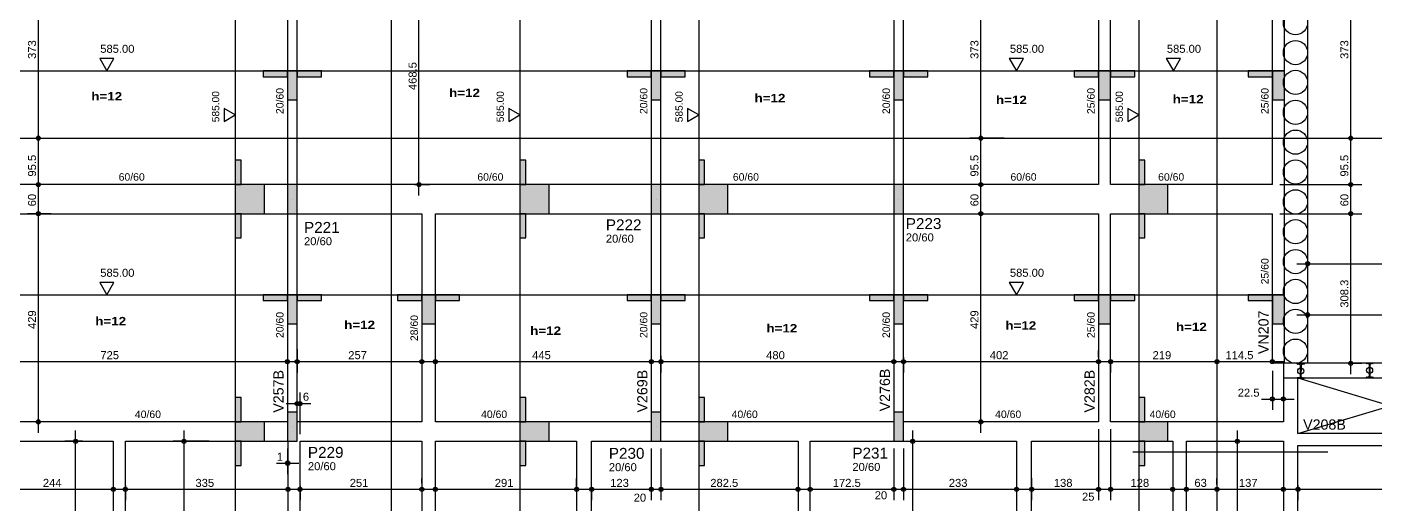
# Model space of a CAD drawing. Extents: x 0 to 13080, y 0 to 6750.
# Drawn here: x 3798 to 6577, y 3807 to 4790 of the extents above; entities that cross this region are included whole.
import ezdxf

# ---------------------------------------------------------------- set-up
doc = ezdxf.new("R2010")
doc.units = 0
doc.header["$MEASUREMENT"] = 0
doc.linetypes.add('ESTILO_TQS_0007', pattern=[2.1, 1.5, -0.2, 0.2, -0.2])
for name, color, linetype in [('MTH-202', 1, 'CONTINUOUS'), ('MTH-224', 4, 'CONTINUOUS'), ('MTH-230', 1, 'CONTINUOUS'), ('MTH-231', 1, 'CONTINUOUS'), ('MTH-242', 1, 'CONTINUOUS'), ('MTH-COTAS7', 31, 'CONTINUOUS'), ('MTH-DIM-PILAR', 3, 'CONTINUOUS'), ('MTH-DIM-VIGA', 3, 'CONTINUOUS'), ('MTH-EIXO-214', 4, 'CONTINUOUS'), ('MTH-EIXO-215', 1, 'CONTINUOUS'), ('MTH-FACE-VIGA', 7, 'CONTINUOUS'), ('MTH-LINHA-CORTE', 5, 'CONTINUOUS'), ('MTH-LINHA-SEÇÃO', 16, 'CONTINUOUS'), ('MTH-PILAR-SEGUE', 5, 'CONTINUOUS'), ('MTH-SIMB_COTA', 3, 'CONTINUOUS'), ('MTH-SOMBRA21', 150, 'CONTINUOUS'), ('MTH-SOMBRA25', 253, 'CONTINUOUS'), ('MTH-TIT1-VIGA', 5, 'CONTINUOUS'), ('MTH-TXT', 4, 'CONTINUOUS'), ('MTH-TXT-NEGRITO', 5, 'CONTINUOUS')]:
    doc.layers.add(name, color=color, linetype=linetype)
doc.styles.add('TQS_ARIAL', font='arial.ttf')
doc.styles.add('TQS_ARIAL_BLACK', font='ariblk.ttf')

msp = doc.modelspace()

# ---------------------------------------------------------------- linework, layer by layer
at = {"layer": 'MTH-224', "linetype": 'Continuous'}
for points in [[(3947.764634, 4724.968199), (3962.487138, 4699.468199), (3977.20955, 4724.968199), (3947.764634, 4724.968199)], [(5822.899421, 4724.968199), (5837.621925, 4699.468199), (5852.344337, 4724.968199), (5822.899421, 4724.968199)], [(6146.437719, 4724.968199), (6161.160223, 4699.468199), (6175.882635, 4724.968199), (6146.437719, 4724.968199)], [(4204.239822, 4595.355916), (4227.187527, 4608.605421), (4204.239822, 4621.853608), (4204.239822, 4595.355916)], [(4791.040894, 4595.355916), (4813.988599, 4608.605421), (4791.040894, 4621.853608), (4791.040894, 4595.355916)], [(5159.584491, 4595.355916), (5182.532196, 4608.605421), (5159.584491, 4621.853608), (5159.584491, 4595.355916)], [(6066.984212, 4595.355916), (6089.931917, 4608.605421), (6066.984212, 4621.853608), (6066.984212, 4595.355916)], [(3947.764634, 4263.4885), (3962.487138, 4237.9885), (3977.20955, 4263.4885), (3947.764634, 4263.4885)], [(5822.899421, 4263.4885), (5837.621925, 4237.9885), (5852.344337, 4263.4885), (5822.899421, 4263.4885)]]:
    msp.add_lwpolyline(points, dxfattribs=at)
at = {"layer": 'MTH-230', "linetype": 'Continuous'}
for p, q in [((6417.783443, 3952.2182), (6798.783, 4066.893745)), ((6417.783443, 4066.893745), (6798.783, 3952.2182))]:
    msp.add_line(p, q, dxfattribs=at)
at = {"layer": 'MTH-231', "linetype": 'Continuous'}
for p, q in [((6416.333745, 4095.702105), (6416.339201, 4096.637173)), ((6416.339201, 4096.637173), (6431.020551, 4096.551517)), ((6422.575537, 4093.590947), (6416.92819, 4094.943898)), ((6423.033036, 4069.360745), (6423.169981, 4092.83274)), ((6424.145845, 4092.827046), (6424.008908, 4069.356478)), ((6430.411844, 4094.865229), (6424.749096, 4093.578265)), ((6431.020551, 4096.551517), (6431.015096, 4095.616448)), ((6558.394465, 4096.999846), (6558.399921, 4097.934914)), ((6558.399921, 4097.934914), (6573.081271, 4097.849258)), ((6564.636257, 4094.888688), (6558.98891, 4096.241639)), ((6565.093756, 4070.658486), (6565.230701, 4094.130481)), ((6566.206565, 4094.124787), (6566.069628, 4070.654219)), ((6572.472564, 4096.16297), (6566.809816, 4094.876006)), ((6573.081271, 4097.849258), (6573.075816, 4096.914189)), ((6416.158338, 4065.637701), (6416.163794, 4066.572769)), ((6430.839688, 4065.552044), (6416.158338, 4065.637701)), ((6416.767045, 4067.323988), (6422.429794, 4068.610952)), ((6424.603353, 4068.598271), (6430.250699, 4067.245319)), ((6430.845144, 4066.487112), (6430.839688, 4065.552044)), ((6558.219058, 4066.935442), (6558.224514, 4067.87051)), ((6572.900408, 4066.849785), (6558.219058, 4066.935442)), ((6558.827765, 4068.621729), (6564.490514, 4069.908693)), ((6566.664073, 4069.896012), (6572.311419, 4068.54306)), ((6572.905864, 4067.784853), (6572.900408, 4066.849785))]:
    msp.add_line(p, q, dxfattribs=at)
for centre in [(6423.589445, 4081.094609), (6565.650165, 4082.39235)]:
    msp.add_circle(centre, 6.2, dxfattribs=at)
for centre, radius, start, end in [((6417.108755, 4095.697592), 0.775021, 179.666352, 256.527493), ((6422.394973, 4092.837253), 0.775021, 359.666352, 76.527493), ((6424.920854, 4092.822516), 0.775021, 102.803943, 179.665084), ((6430.240088, 4095.620979), 0.775021, 282.803943, 359.665084), ((6559.169475, 4096.995333), 0.775021, 179.666352, 256.527493), ((6564.455693, 4094.134994), 0.775021, 359.666352, 76.527493), ((6566.981574, 4094.120257), 0.775021, 102.803943, 179.665084), ((6572.300808, 4096.91872), 0.775021, 282.803943, 359.665084), ((6416.938803, 4066.568239), 0.775021, 102.803943, 179.665084), ((6422.258034, 4069.366705), 0.775025, 282.804082, 359.770246), ((6424.783917, 4069.351965), 0.775021, 179.666352, 256.527493), ((6430.070136, 4066.491625), 0.775021, 359.666352, 76.527493), ((6558.999523, 4067.86598), 0.775021, 102.803943, 179.665084), ((6564.318754, 4070.664446), 0.775025, 282.804082, 359.770246), ((6566.844637, 4070.649706), 0.775021, 179.666352, 256.527493), ((6572.130856, 4067.789366), 0.775021, 359.666352, 76.527493)]:
    msp.add_arc(centre, radius, start, end, dxfattribs=at)
at = {"layer": 'MTH-242', "linetype": 'Continuous'}
for p, q in [((4344.783294, 4435.218199), (4344.783294, 4435.218199)), ((4344.783294, 4435.218165), (4344.783294, 4435.218165)), ((5094.783294, 4435.218199), (5094.783294, 4435.218199)), ((5094.783294, 4435.218165), (5094.783294, 4435.218165)), ((5594.783294, 4435.218199), (5594.783294, 4435.218199)), ((5594.783294, 4435.218165), (5594.783294, 4435.218165)), ((4344.783294, 3966.218199), (4344.783294, 3966.218199)), ((4344.783294, 3966.218165), (4344.783294, 3966.218165)), ((5094.783294, 3966.218199), (5094.783294, 3966.218199)), ((5094.783294, 3966.218165), (5094.783294, 3966.218165)), ((5594.783294, 3966.218199), (5594.783294, 3966.218199)), ((5594.783294, 3966.218165), (5594.783294, 3966.218165))]:
    msp.add_line(p, q, dxfattribs=at)
at = {"layer": 'MTH-COTAS7', "linetype": 'Continuous'}
for p, q in [((3821.451596, 4538.235466), (3821.451596, 4956.218199)), ((4605.95214, 4442.718199), (4605.95214, 4956.218199)), ((5764.182887, 4538.235466), (5764.182887, 4956.218199)), ((6526.760921, 4538.235466), (6526.760921, 4956.218199)), ((5604.783294, 4770.688259), (5604.783294, 4837.558111)), ((3814.698477, 4560.735466), (3843.951596, 4560.735466)), ((3814.698477, 4560.735466), (3843.951596, 4560.735466)), ((3821.451596, 4442.718199), (3821.451596, 4583.235466)), ((5812.444942, 4560.735466), (5741.682887, 4560.735466)), ((5812.444942, 4560.735466), (5741.682887, 4560.735466)), ((5764.182887, 4442.718199), (5764.182887, 4583.235466)), ((6526.760921, 4442.718199), (6526.760921, 4583.235466)), ((6532.683622, 4560.735466), (6549.260921, 4560.735466)), ((6532.683622, 4560.735466), (6549.260921, 4560.735466)), ((3821.451596, 4382.718199), (3821.451596, 4487.718199)), ((5764.182887, 4382.718199), (5764.182887, 4487.718199)), ((6526.760921, 4382.718199), (6526.760921, 4487.718199)), ((3844.540531, 4465.218199), (3798.951596, 4465.218199)), ((3844.540531, 4465.218199), (3798.951596, 4465.218199)), ((4596.525617, 4465.218199), (4628.45214, 4465.218199)), ((5771.520682, 4465.218199), (5741.682887, 4465.218199)), ((5771.520682, 4465.218199), (5741.682887, 4465.218199)), ((6380.261497, 4465.218199), (6549.260921, 4465.218199)), ((6380.261497, 4465.218199), (6549.260921, 4465.218199)), ((3821.451596, 3953.718199), (3821.451596, 4427.718199)), ((5764.182887, 3953.718199), (5764.182887, 4427.718199)), ((6526.760921, 4074.3937), (6526.760921, 4427.718199)), ((3827.090857, 4405.218199), (3798.951596, 4405.218199)), ((3847.649613, 4405.218199), (3798.951596, 4405.218199)), ((6380.261497, 4405.218199), (6549.260921, 4405.218199)), ((6380.261497, 4405.218199), (6549.260921, 4405.218199)), ((6415.261226, 4302.195515), (7226.282195, 4302.195515)), ((6437.761226, 4291.484502), (6437.761226, 4279.695515)), ((6437.761226, 4229.953832), (6437.761226, 4174.302402)), ((6415.261226, 4196.802402), (6821.283576, 4196.802402)), ((4354.783294, 4126.052821), (4354.783294, 4077.968199)), ((4639.782195, 4082.270074), (4639.782195, 4122.968199)), ((6006.783443, 4109.723267), (6006.783443, 4122.968199)), ((6365.261497, 4111.893595), (6365.261497, 4122.968199)), ((3587.283294, 4100.468199), (4357.283294, 4100.468199)), ((4332.283294, 4100.468199), (4634.282195, 4100.468199)), ((4334.783294, 4094.138097), (4334.783294, 4077.968199)), ((4611.782195, 4091.143516), (4611.782195, 4077.968199)), ((4617.282195, 4100.468199), (5107.283294, 4100.468199)), ((5082.283294, 4100.468199), (5607.283294, 4100.468199)), ((5084.783294, 4099.190453), (5084.783294, 4077.968199)), ((5104.783294, 4112.2761), (5104.783294, 4077.968199)), ((5582.283294, 4100.468199), (6029.283443, 4100.468199)), ((5584.783294, 4091.87586), (5584.783294, 4077.968199)), ((5604.783294, 4109.871623), (5604.783294, 4077.968199)), ((6009.283443, 4100.468199), (6273.282195, 4100.468199)), ((6031.783443, 4103.184305), (6031.783443, 4077.968199)), ((6228.282195, 4100.468199), (6387.761497, 4100.468199)), ((6250.782195, 4092.172407), (6250.782195, 4077.968199)), ((6250.782195, 4092.172407), (6250.782195, 4077.968199)), ((6528.632615, 4096.8937), (6549.260921, 4096.8937)), ((6365.261497, 4081.268199), (6365.261497, 4000.713915)), ((4354.783294, 4011.218199), (4354.783294, 4036.454844)), ((4360.782957, 3951.218199), (4360.782957, 4036.454844)), ((4332.283294, 4013.954844), (4383.282957, 4013.954844)), ((6342.761497, 4023.213915), (6410.283443, 4023.213915)), ((6387.783443, 4023.117789), (6387.783443, 4000.713915)), ((3898.090154, 3413.718237), (3898.090154, 3958.718237)), ((4121.721452, 3413.718237), (4121.721452, 3958.718237)), ((5623.768289, 3413.718237), (5623.768289, 3958.718237)), ((6006.783443, 3961.218199), (6006.783443, 3814.834338)), ((6006.783443, 3961.218199), (6006.783443, 3814.834338)), ((6031.783443, 3961.218199), (6031.783443, 3814.834338)), ((6031.783443, 3961.218199), (6031.783443, 3814.834338)), ((6293.107949, 3413.718237), (6293.107949, 3958.718237)), ((3912.403631, 3936.218237), (3875.590154, 3936.218237)), ((4173.200609, 3936.218237), (4099.221452, 3936.218237)), ((4334.783294, 3921.218199), (4334.783294, 3868.630598)), ((4335.782957, 3921.218199), (4335.782957, 3868.630598)), ((5084.783294, 3921.218199), (5084.783294, 3814.834338)), ((5084.783294, 3921.218199), (5084.783294, 3814.834338)), ((5104.783294, 3921.218199), (5104.783294, 3814.834338)), ((5104.783294, 3921.218199), (5104.783294, 3814.834338)), ((5584.783294, 3921.218199), (5584.783294, 3814.834338)), ((5584.783294, 3921.218199), (5584.783294, 3814.834338)), ((5604.783294, 3921.218199), (5604.783294, 3814.834338)), ((5604.783294, 3921.218199), (5604.783294, 3814.834338)), ((5626.935973, 3936.218237), (5646.268289, 3936.218237)), ((6296.275634, 3936.218237), (6315.607949, 3936.218237)), ((4312.283294, 3891.130598), (4358.282957, 3891.130598)), ((5837.782195, 3866.145715), (5837.782195, 3814.834338)), ((3709.277667, 3837.334338), (3998.281389, 3837.334338)), ((3978.281389, 3837.334338), (4358.282957, 3837.334338)), ((4000.781389, 3844.902895), (4000.781389, 3814.834338)), ((4338.282957, 3837.334338), (4634.282195, 3837.334338)), ((4360.782957, 3844.115523), (4360.782957, 3814.834338)), ((4611.782195, 3849.712561), (4611.782195, 3859.834338)), ((4617.282195, 3837.334338), (4953.282195, 3837.334338)), ((4639.782195, 3811.905775), (4639.782195, 3859.834338)), ((4930.782195, 3832.128009), (4930.782195, 3859.834338)), ((4939.282195, 3837.334338), (5107.283294, 3837.334338)), ((4961.782195, 3836.503438), (4961.782195, 3814.834338)), ((5062.283294, 3837.334338), (5127.283294, 3837.334338)), ((5082.283294, 3837.334338), (5409.782195, 3837.334338)), ((5387.282195, 3842.920754), (5387.282195, 3814.834338)), ((5389.782195, 3837.334338), (5607.283294, 3837.334338)), ((5412.282195, 3812.512198), (5412.282195, 3859.834338)), ((5562.283294, 3837.334338), (5627.283294, 3837.334338)), ((5582.283294, 3837.334338), (5860.282195, 3837.334338)), ((5846.282195, 3837.334338), (6029.283443, 3837.334338)), ((5868.782195, 3860.250893), (5868.782195, 3814.834338)), ((5984.283443, 3837.334338), (6054.283443, 3837.334338)), ((6009.283443, 3837.334338), (6182.282195, 3837.334338)), ((6165.282195, 3837.334338), (6273.282195, 3837.334338)), ((6187.782195, 3822.310062), (6187.782195, 3859.834338)), ((6228.282195, 3837.334338), (6410.283443, 3837.334338)), ((6250.782195, 3846.907565), (6250.782195, 3859.834338)), ((6250.782195, 3846.907565), (6250.782195, 3859.834338)), ((6395.283443, 3837.334338), (6821.283, 3837.334338)), ((6417.783443, 3845.844621), (6417.783443, 3814.834338)), ((3975.781389, 3831.097101), (3975.781389, 3814.834338)), ((4335.782957, 3826.970585), (4335.782957, 3814.834338)), ((6159.782195, 3826.647434), (6159.782195, 3814.834338)), ((6387.783443, 3831.427212), (6387.783443, 3814.834338))]:
    msp.add_line(p, q, dxfattribs=at)
at = {"layer": 'MTH-EIXO-214', "linetype": 'ESTILO_TQS_0007'}
for p, q in [((4548.782195, 6324.951479), (4548.782195, 517.214632)), ((6250.782195, 6324.951479), (6250.782195, 517.214632)), ((673.355745, 4560.735466), (8996.284341, 4560.735466))]:
    msp.add_line(p, q, dxfattribs=at)
at = {"layer": 'MTH-EIXO-215', "linetype": 'Continuous'}
msp.add_line((6437.761474, 6115.869878), (6437.761474, 4096.893676), dxfattribs=at)
at = {"layer": 'MTH-FACE-VIGA', "linetype": 'Continuous'}
for p, q in [((6390.261497, 4096.893595), (6390.261497, 6068.395893)), ((6365.261497, 4465.218199), (6365.261497, 4933.718199)), ((6365.261497, 4096.893595), (6365.261497, 4405.218199)), ((6387.761497, 4096.893595), (6365.261497, 4096.893595)), ((6387.783443, 4066.893745), (6387.783443, 3976.218199)), ((6417.783443, 3952.2182), (6417.783443, 4066.893745)), ((6387.783443, 3976.218199), (6173.782195, 3976.218199)), ((6798.783, 3952.2182), (6417.783443, 3952.2182)), ((6187.782195, 3936.218199), (6387.783443, 3936.218199)), ((6387.783443, 3936.218199), (6387.783443, 3436.2182)), ((6417.783443, 3927.2182), (6798.783, 3927.2182)), ((6417.783443, 3436.2182), (6417.783443, 3927.2182))]:
    msp.add_line(p, q, dxfattribs=at)
for points in [[(4334.783294, 4933.718199), (4334.783294, 4465.218199)], [(4354.783294, 4465.218199), (4354.783294, 4933.718199)], [(5084.783294, 4933.718199), (5084.783294, 4465.218199)], [(5104.783294, 4465.218199), (5104.783294, 4933.718199)], [(5584.783294, 4933.718199), (5584.783294, 4465.218199)], [(5604.783294, 4465.218199), (5604.783294, 4933.718199)], [(6006.783443, 4933.718199), (6006.783443, 4465.218199)], [(6031.783443, 4465.218199), (6031.783443, 4933.718199)], [(4334.783294, 4465.218199), (3609.783294, 4465.218199)], [(4625.782195, 4465.218199), (4354.783294, 4465.218199)], [(5084.783294, 4465.218199), (4625.782195, 4465.218199)], [(5584.783294, 4465.218199), (5104.783294, 4465.218199)], [(6006.783443, 4465.218199), (5604.783294, 4465.218199)], [(6365.261497, 4465.218199), (6031.783443, 4465.218199)], [(3609.783294, 4405.218199), (4334.783294, 4405.218199)], [(4334.783294, 4405.218199), (4334.783294, 3996.218199)], [(4354.783294, 3996.218199), (4354.783294, 4405.218199)], [(4354.783294, 4405.218199), (4611.782195, 4405.218199)], [(4611.782195, 4405.218199), (4611.782195, 3976.218199)], [(4639.782195, 4405.218199), (5084.783294, 4405.218199)], [(4639.782195, 3976.218199), (4639.782195, 4405.218199)], [(5084.783294, 4405.218199), (5084.783294, 3996.218199)], [(5104.783294, 3996.218199), (5104.783294, 4405.218199)], [(5104.783294, 4405.218199), (5584.783294, 4405.218199)], [(5584.783294, 4405.218199), (5584.783294, 3996.218199)], [(5604.783294, 3996.218199), (5604.783294, 4405.218199)], [(5604.783294, 4405.218199), (6006.783443, 4405.218199)], [(6006.783443, 4405.218199), (6006.783443, 3976.218199)], [(6031.783443, 4405.218199), (6365.261497, 4405.218199)], [(6031.783443, 3976.218199), (6031.783443, 4405.218199)], [(3988.281389, 3976.218199), (3716.277667, 3976.218199)], [(4334.783294, 3976.218199), (3988.281389, 3976.218199)], [(4611.782195, 3976.218199), (4354.783294, 3976.218199)], [(4946.282195, 3976.218199), (4639.782195, 3976.218199)], [(5084.783294, 3976.218199), (4946.282195, 3976.218199)], [(5399.782195, 3976.218199), (5104.783294, 3976.218199)], [(5584.783294, 3976.218199), (5399.782195, 3976.218199)], [(5853.282195, 3976.218199), (5604.783294, 3976.218199)], [(6006.783443, 3976.218199), (5853.282195, 3976.218199)], [(6173.782195, 3976.218199), (6031.783443, 3976.218199)], [(3731.777667, 3936.218199), (3975.781389, 3936.218199)], [(3975.781389, 3936.218199), (3975.781389, 3436.2182)], [(4000.781389, 3936.218199), (4334.783294, 3936.218199)], [(4000.781389, 3436.2182), (4000.781389, 3936.218199)], [(4335.782957, 3936.218199), (4335.782957, 3436.218237)], [(4360.782957, 3936.218199), (4611.782195, 3936.218199)], [(4360.782957, 3436.218237), (4360.782957, 3936.218199)], [(4611.782195, 3936.218199), (4611.782195, 3436.235538)], [(4639.782195, 3936.218199), (4930.782195, 3936.218199)], [(4639.782195, 3436.235538), (4639.782195, 3936.218199)], [(4930.782195, 3936.218199), (4930.782195, 3436.2182)], [(4961.782195, 3936.218199), (5084.783294, 3936.218199)], [(4961.782195, 3436.2182), (4961.782195, 3936.218199)], [(5104.783294, 3936.218199), (5387.282195, 3936.218199)], [(5387.282195, 3936.218199), (5387.282195, 3436.2182)], [(5412.282195, 3936.218199), (5584.783294, 3936.218199)], [(5412.282195, 3436.2182), (5412.282195, 3936.218199)], [(5604.783294, 3936.218199), (5837.782195, 3936.218199)], [(5837.782195, 3936.218199), (5837.782195, 3436.2182)], [(5868.782195, 3936.218199), (6019.283443, 3936.218199)], [(5868.782195, 3436.2182), (5868.782195, 3936.218199)], [(6019.283443, 3936.218199), (6159.782195, 3936.218199)], [(6159.782195, 3936.218199), (6159.782195, 3436.235538)], [(6187.782195, 3436.235538), (6187.782195, 3936.218199)], [(6479.362206, 3913.876309), (6077.362058, 3913.876309)]]:
    msp.add_lwpolyline(points, dxfattribs=at)
for centre in [(6412.761226, 4798.729866), (6412.761226, 4737.199195), (6412.761226, 4675.668525), (6412.761226, 4614.137854), (6412.761226, 4552.607184), (6412.761226, 4491.076514), (6412.761226, 4429.545843), (6412.761226, 4368.015173), (6412.761226, 4306.484502), (6412.761226, 4244.953832), (6412.761226, 4183.423162), (6412.761226, 4121.892518)]:
    msp.add_circle(centre, 25, dxfattribs=at)
at = {"layer": 'MTH-LINHA-CORTE', "linetype": 'Continuous'}
for p, q in [((8392.811347, 4096.895269), (6387.761497, 4096.893595)), ((6387.761497, 4096.893595), (6387.761497, 4066.89357)), ((6387.761497, 4066.89357), (8407.30351, 4066.895281))]:
    msp.add_line(p, q, dxfattribs=at)
at = {"layer": 'MTH-LINHA-SEÇÃO', "linetype": 'Continuous'}
for p, q in [((6089.931917, 6068.395893), (6089.931917, 3356.218237)), ((4813.988599, 4953.718199), (4813.988599, 3406.2182)), ((4227.187527, 4933.718199), (4227.187527, 786.495418)), ((5182.532196, 4938.622769), (5182.532196, 774.266681)), ((921.177142, 4699.468199), (6390.261497, 4699.468199)), ((921.177142, 4237.9885), (6390.261497, 4237.9885))]:
    msp.add_line(p, q, dxfattribs=at)
for points in [[(4334.783294, 4687.468199), (4334.783294, 4699.468199), (4284.783294, 4699.468199), (4284.783294, 4687.468199), (4334.783294, 4687.468199)], [(4354.783294, 4699.468199), (4334.783294, 4699.468199), (4334.783294, 4639.468199), (4354.783294, 4639.468199), (4354.783294, 4699.468199)], [(4404.783294, 4687.468199), (4404.783294, 4699.468199), (4354.783294, 4699.468199), (4354.783294, 4687.468199), (4404.783294, 4687.468199)], [(5084.783294, 4687.468199), (5084.783294, 4699.468199), (5034.783294, 4699.468199), (5034.783294, 4687.468199), (5084.783294, 4687.468199)], [(5104.783294, 4699.468199), (5084.783294, 4699.468199), (5084.783294, 4639.468199), (5104.783294, 4639.468199), (5104.783294, 4699.468199)], [(5154.783294, 4687.468199), (5154.783294, 4699.468199), (5104.783294, 4699.468199), (5104.783294, 4687.468199), (5154.783294, 4687.468199)], [(5584.783294, 4687.468199), (5584.783294, 4699.468199), (5534.783294, 4699.468199), (5534.783294, 4687.468199), (5584.783294, 4687.468199)], [(5604.783294, 4699.468199), (5584.783294, 4699.468199), (5584.783294, 4639.468199), (5604.783294, 4639.468199), (5604.783294, 4699.468199)], [(5654.783294, 4687.468199), (5654.783294, 4699.468199), (5604.783294, 4699.468199), (5604.783294, 4687.468199), (5654.783294, 4687.468199)], [(6006.783443, 4687.468199), (6006.783443, 4699.468199), (5956.783443, 4699.468199), (5956.783443, 4687.468199), (6006.783443, 4687.468199)], [(6031.783443, 4699.468199), (6006.783443, 4699.468199), (6006.783443, 4639.468199), (6031.783443, 4639.468199), (6031.783443, 4699.468199)], [(6081.783443, 4687.468199), (6081.783443, 4699.468199), (6031.783443, 4699.468199), (6031.783443, 4687.468199), (6081.783443, 4687.468199)], [(6365.261497, 4687.468199), (6365.261497, 4699.468199), (6315.261497, 4699.468199), (6315.261497, 4687.468199), (6365.261497, 4687.468199)], [(6390.261497, 4699.468199), (6365.261497, 4699.468199), (6365.261497, 4639.468199), (6390.261497, 4639.468199), (6390.261497, 4699.468199)], [(4239.187527, 4515.218199), (4227.187527, 4515.218199), (4227.187527, 4465.218199), (4239.187527, 4465.218199), (4239.187527, 4515.218199)], [(4825.988599, 4515.218199), (4813.988599, 4515.218199), (4813.988599, 4465.218199), (4825.988599, 4465.218199), (4825.988599, 4515.218199)], [(5194.532196, 4515.218199), (5182.532196, 4515.218199), (5182.532196, 4465.218199), (5194.532196, 4465.218199), (5194.532196, 4515.218199)], [(6101.931917, 4515.218199), (6089.931917, 4515.218199), (6089.931917, 4465.218199), (6101.931917, 4465.218199), (6101.931917, 4515.218199)], [(4227.187527, 4465.218199), (4227.187527, 4405.218237), (4287.187527, 4405.218237), (4287.187527, 4465.218199), (4227.187527, 4465.218199)], [(4813.988599, 4465.218199), (4813.988599, 4405.218237), (4873.988599, 4405.218237), (4873.988599, 4465.218199), (4813.988599, 4465.218199)], [(5182.532196, 4465.218199), (5182.532196, 4405.218237), (5242.532196, 4405.218237), (5242.532196, 4465.218199), (5182.532196, 4465.218199)], [(6089.931917, 4465.218199), (6089.931917, 4405.218237), (6149.931917, 4405.218237), (6149.931917, 4465.218199), (6089.931917, 4465.218199)], [(4239.187527, 4405.218237), (4227.187527, 4405.218237), (4227.187527, 4355.218237), (4239.187527, 4355.218237), (4239.187527, 4405.218237)], [(4825.988599, 4405.218237), (4813.988599, 4405.218237), (4813.988599, 4355.218237), (4825.988599, 4355.218237), (4825.988599, 4405.218237)], [(5194.532196, 4405.218237), (5182.532196, 4405.218237), (5182.532196, 4355.218237), (5194.532196, 4355.218237), (5194.532196, 4405.218237)], [(6101.931917, 4405.218237), (6089.931917, 4405.218237), (6089.931917, 4355.218237), (6101.931917, 4355.218237), (6101.931917, 4405.218237)], [(4334.783294, 4225.9885), (4334.783294, 4237.9885), (4284.783294, 4237.9885), (4284.783294, 4225.9885), (4334.783294, 4225.9885)], [(4354.783294, 4237.9885), (4334.783294, 4237.9885), (4334.783294, 4177.9885), (4354.783294, 4177.9885), (4354.783294, 4237.9885)], [(4404.783294, 4225.9885), (4404.783294, 4237.9885), (4354.783294, 4237.9885), (4354.783294, 4225.9885), (4404.783294, 4225.9885)], [(4611.782195, 4225.9885), (4611.782195, 4237.9885), (4561.782195, 4237.9885), (4561.782195, 4225.9885), (4611.782195, 4225.9885)], [(4639.782195, 4237.9885), (4611.782195, 4237.9885), (4611.782195, 4177.9885), (4639.782195, 4177.9885), (4639.782195, 4237.9885)], [(4689.782195, 4225.9885), (4689.782195, 4237.9885), (4639.782195, 4237.9885), (4639.782195, 4225.9885), (4689.782195, 4225.9885)], [(5084.783294, 4225.9885), (5084.783294, 4237.9885), (5034.783294, 4237.9885), (5034.783294, 4225.9885), (5084.783294, 4225.9885)], [(5104.783294, 4237.9885), (5084.783294, 4237.9885), (5084.783294, 4177.9885), (5104.783294, 4177.9885), (5104.783294, 4237.9885)], [(5154.783294, 4225.9885), (5154.783294, 4237.9885), (5104.783294, 4237.9885), (5104.783294, 4225.9885), (5154.783294, 4225.9885)], [(5584.783294, 4225.9885), (5584.783294, 4237.9885), (5534.783294, 4237.9885), (5534.783294, 4225.9885), (5584.783294, 4225.9885)], [(5604.783294, 4237.9885), (5584.783294, 4237.9885), (5584.783294, 4177.9885), (5604.783294, 4177.9885), (5604.783294, 4237.9885)], [(5654.783294, 4225.9885), (5654.783294, 4237.9885), (5604.783294, 4237.9885), (5604.783294, 4225.9885), (5654.783294, 4225.9885)], [(6006.783443, 4225.9885), (6006.783443, 4237.9885), (5956.783443, 4237.9885), (5956.783443, 4225.9885), (6006.783443, 4225.9885)], [(6031.783443, 4237.9885), (6006.783443, 4237.9885), (6006.783443, 4177.9885), (6031.783443, 4177.9885), (6031.783443, 4237.9885)], [(6081.783443, 4225.9885), (6081.783443, 4237.9885), (6031.783443, 4237.9885), (6031.783443, 4225.9885), (6081.783443, 4225.9885)], [(6365.261497, 4225.9885), (6365.261497, 4237.9885), (6315.261497, 4237.9885), (6315.261497, 4225.9885), (6365.261497, 4225.9885)], [(6390.261497, 4237.9885), (6365.261497, 4237.9885), (6365.261497, 4177.9885), (6390.261497, 4177.9885), (6390.261497, 4237.9885)], [(4239.187527, 4026.218199), (4227.187527, 4026.218199), (4227.187527, 3976.218199), (4239.187527, 3976.218199), (4239.187527, 4026.218199)], [(4825.988599, 4026.218199), (4813.988599, 4026.218199), (4813.988599, 3976.218199), (4825.988599, 3976.218199), (4825.988599, 4026.218199)], [(5194.532196, 4026.218199), (5182.532196, 4026.218199), (5182.532196, 3976.218199), (5194.532196, 3976.218199), (5194.532196, 4026.218199)], [(6101.931917, 4026.218199), (6089.931917, 4026.218199), (6089.931917, 3976.218199), (6101.931917, 3976.218199), (6101.931917, 4026.218199)], [(4227.187527, 3976.218199), (4227.187527, 3936.218237), (4287.187527, 3936.218237), (4287.187527, 3976.218199), (4227.187527, 3976.218199)], [(4813.988599, 3976.218199), (4813.988599, 3936.218237), (4873.988599, 3936.218237), (4873.988599, 3976.218199), (4813.988599, 3976.218199)], [(5182.532196, 3976.218199), (5182.532196, 3936.218237), (5242.532196, 3936.218237), (5242.532196, 3976.218199), (5182.532196, 3976.218199)], [(6089.931917, 3976.218199), (6089.931917, 3936.218237), (6149.931917, 3936.218237), (6149.931917, 3976.218199), (6089.931917, 3976.218199)], [(4239.187527, 3936.218237), (4227.187527, 3936.218237), (4227.187527, 3886.218237), (4239.187527, 3886.218237), (4239.187527, 3936.218237)], [(4825.988599, 3936.218237), (4813.988599, 3936.218237), (4813.988599, 3886.218237), (4825.988599, 3886.218237), (4825.988599, 3936.218237)], [(5194.532196, 3936.218237), (5182.532196, 3936.218237), (5182.532196, 3886.218237), (5194.532196, 3886.218237), (5194.532196, 3936.218237)], [(6101.931917, 3936.218237), (6089.931917, 3936.218237), (6089.931917, 3886.218237), (6101.931917, 3886.218237), (6101.931917, 3936.218237)]]:
    msp.add_lwpolyline(points, dxfattribs=at)
at = {"layer": 'MTH-PILAR-SEGUE', "linetype": 'Continuous'}
for points in [[(4334.783294, 4405.218199), (4354.783294, 4405.218199), (4354.783294, 4465.218199), (4334.783294, 4465.218199), (4334.783294, 4405.218199)], [(5084.783294, 4405.218199), (5104.783294, 4405.218199), (5104.783294, 4465.218199), (5084.783294, 4465.218199), (5084.783294, 4405.218199)], [(5584.783294, 4405.218199), (5604.783294, 4405.218199), (5604.783294, 4465.218199), (5584.783294, 4465.218199), (5584.783294, 4405.218199)], [(4334.783294, 3936.218199), (4354.783294, 3936.218199), (4354.783294, 3996.218199), (4334.783294, 3996.218199), (4334.783294, 3936.218199)], [(5084.783294, 3936.218199), (5104.783294, 3936.218199), (5104.783294, 3996.218199), (5084.783294, 3996.218199), (5084.783294, 3936.218199)], [(5584.783294, 3936.218199), (5604.783294, 3936.218199), (5604.783294, 3996.218199), (5584.783294, 3996.218199), (5584.783294, 3936.218199)]]:
    msp.add_lwpolyline(points, dxfattribs=at)
at = {"layer": 'MTH-SIMB_COTA', "linetype": 'Continuous'}
for centre, radius in [((3821.451596, 4560.735466), 4.200001), ((3821.451596, 4560.735466), 4.200001), ((3821.451596, 4560.735466), 2.1), ((3821.451596, 4560.735466), 2.1), ((5764.182887, 4560.735466), 4.200001), ((5764.182887, 4560.735466), 4.200001), ((5764.182887, 4560.735466), 2.1), ((5764.182887, 4560.735466), 2.1), ((6526.760921, 4560.735466), 4.200001), ((6526.760921, 4560.735466), 4.200001), ((6526.760921, 4560.735466), 2.1), ((6526.760921, 4560.735466), 2.1), ((3821.451596, 4465.218199), 4.200001), ((3821.451596, 4465.218199), 4.200001), ((3821.451596, 4465.218199), 2.1), ((3821.451596, 4465.218199), 2.1), ((4605.95214, 4465.218199), 4.200001), ((4605.95214, 4465.218199), 2.1), ((5764.182887, 4465.218199), 4.200001), ((5764.182887, 4465.218199), 4.200001), ((5764.182887, 4465.218199), 2.1), ((5764.182887, 4465.218199), 2.1), ((6526.760921, 4465.218199), 4.200001), ((6526.760921, 4465.218199), 4.200001), ((6526.760921, 4465.218199), 2.1), ((6526.760921, 4465.218199), 2.1), ((3821.451596, 4405.218199), 4.200001), ((3821.451596, 4405.218199), 4.200001), ((3821.451596, 4405.218199), 2.1), ((3821.451596, 4405.218199), 2.1), ((5764.182887, 4405.218199), 4.200001), ((5764.182887, 4405.218199), 4.200001), ((5764.182887, 4405.218199), 2.1), ((5764.182887, 4405.218199), 2.1), ((6526.760921, 4405.218199), 4.200001), ((6526.760921, 4405.218199), 4.200001), ((6526.760921, 4405.218199), 2.1), ((6526.760921, 4405.218199), 2.1), ((6437.761226, 4302.195515), 4.200001), ((6437.761226, 4302.195515), 2.1), ((6437.761226, 4196.802402), 4.200001), ((6437.761226, 4196.802402), 2.1), ((4334.783294, 4100.468199), 4.200001), ((4334.783294, 4100.468199), 2.1), ((4354.783294, 4100.468199), 4.200001), ((4354.783294, 4100.468199), 2.1), ((4611.782195, 4100.468199), 4.200001), ((4611.782195, 4100.468199), 2.1), ((4639.782195, 4100.468199), 4.200001), ((4639.782195, 4100.468199), 2.1), ((5084.783294, 4100.468199), 4.200001), ((5084.783294, 4100.468199), 2.1), ((5104.783294, 4100.468199), 4.200001), ((5104.783294, 4100.468199), 2.1), ((5584.783294, 4100.468199), 4.200001), ((5584.783294, 4100.468199), 2.1), ((5604.783294, 4100.468199), 4.200001), ((5604.783294, 4100.468199), 2.1), ((6006.783443, 4100.468199), 4.200001), ((6006.783443, 4100.468199), 2.1), ((6031.783443, 4100.468199), 4.200001), ((6031.783443, 4100.468199), 2.1), ((6250.782195, 4100.468199), 4.200001), ((6250.782195, 4100.468199), 4.200001), ((6250.782195, 4100.468199), 2.1), ((6250.782195, 4100.468199), 2.1), ((6365.261497, 4100.468199), 4.200001), ((6365.261497, 4100.468199), 2.1), ((6526.760921, 4096.8937), 4.200001), ((6526.760921, 4096.8937), 2.1), ((4354.783294, 4013.954844), 4.200001), ((4354.783294, 4013.954844), 2.1), ((4360.782957, 4013.954844), 4.200001), ((4360.782957, 4013.954844), 2.1), ((6365.261497, 4023.213915), 4.200001), ((6365.261497, 4023.213915), 2.1), ((6387.783443, 4023.213915), 4.200001), ((6387.783443, 4023.213915), 2.1), ((3821.451596, 3976.218199), 4.200001), ((3821.451596, 3976.218199), 2.1), ((5764.182887, 3976.218199), 4.200001), ((5764.182887, 3976.218199), 2.1), ((3898.090154, 3936.218237), 4.200001), ((3898.090154, 3936.218237), 2.1), ((4121.721452, 3936.218237), 4.200001), ((4121.721452, 3936.218237), 2.1), ((5623.768289, 3936.218237), 4.200001), ((5623.768289, 3936.218237), 2.1), ((6293.107949, 3936.218237), 4.200001), ((6293.107949, 3936.218237), 2.1), ((4334.783294, 3891.130598), 4.200001), ((4335.782957, 3891.130598), 4.200001), ((4334.783294, 3891.130598), 2.1), ((4335.782957, 3891.130598), 2.1), ((3975.781389, 3837.334338), 4.200001), ((3975.781389, 3837.334338), 2.1), ((4000.781389, 3837.334338), 4.200001), ((4000.781389, 3837.334338), 2.1), ((4335.782957, 3837.334338), 4.200001), ((4335.782957, 3837.334338), 2.1), ((4360.782957, 3837.334338), 4.200001), ((4360.782957, 3837.334338), 2.1), ((4611.782195, 3837.334338), 4.200001), ((4611.782195, 3837.334338), 2.1), ((4639.782195, 3837.334338), 4.200001), ((4639.782195, 3837.334338), 2.1), ((4930.782195, 3837.334338), 4.200001), ((4930.782195, 3837.334338), 2.1), ((4961.782195, 3837.334338), 4.200001), ((4961.782195, 3837.334338), 2.1), ((5084.783294, 3837.334338), 4.200001), ((5084.783294, 3837.334338), 4.200001), ((5084.783294, 3837.334338), 2.1), ((5084.783294, 3837.334338), 2.1), ((5104.783294, 3837.334338), 4.200001), ((5104.783294, 3837.334338), 4.200001), ((5104.783294, 3837.334338), 2.1), ((5104.783294, 3837.334338), 2.1), ((5387.282195, 3837.334338), 4.200001), ((5387.282195, 3837.334338), 2.1), ((5412.282195, 3837.334338), 4.200001), ((5412.282195, 3837.334338), 2.1), ((5584.783294, 3837.334338), 4.200001), ((5584.783294, 3837.334338), 4.200001), ((5584.783294, 3837.334338), 2.1), ((5584.783294, 3837.334338), 2.1), ((5604.783294, 3837.334338), 4.200001), ((5604.783294, 3837.334338), 4.200001), ((5604.783294, 3837.334338), 2.1), ((5604.783294, 3837.334338), 2.1), ((5837.782195, 3837.334338), 4.200001), ((5837.782195, 3837.334338), 2.1), ((5868.782195, 3837.334338), 4.200001), ((5868.782195, 3837.334338), 2.1), ((6006.783443, 3837.334338), 4.200001), ((6006.783443, 3837.334338), 4.200001), ((6006.783443, 3837.334338), 2.1), ((6006.783443, 3837.334338), 2.1), ((6031.783443, 3837.334338), 4.200001), ((6031.783443, 3837.334338), 4.200001), ((6031.783443, 3837.334338), 2.1), ((6031.783443, 3837.334338), 2.1), ((6159.782195, 3837.334338), 4.200001), ((6159.782195, 3837.334338), 2.1), ((6187.782195, 3837.334338), 4.200001), ((6187.782195, 3837.334338), 2.1), ((6250.782195, 3837.334338), 4.200001), ((6250.782195, 3837.334338), 4.200001), ((6250.782195, 3837.334338), 2.1), ((6250.782195, 3837.334338), 2.1), ((6387.783443, 3837.334338), 4.200001), ((6387.783443, 3837.334338), 2.1), ((6417.783443, 3837.334338), 4.200001), ((6417.783443, 3837.334338), 2.1)]:
    msp.add_circle(centre, radius, dxfattribs=at)
at = {"layer": 'MTH-SOMBRA21', "linetype": 'Continuous'}
for points in [[(4334.783294, 4687.468199), (4334.783294, 4699.468199), (4284.783294, 4699.468199)], [(4334.783294, 4687.468199), (4284.783294, 4699.468199), (4284.783294, 4687.468199)], [(4354.783294, 4699.468199), (4334.783294, 4699.468199), (4334.783294, 4639.468199)], [(4354.783294, 4699.468199), (4334.783294, 4639.468199), (4354.783294, 4639.468199)], [(4404.783294, 4687.468199), (4404.783294, 4699.468199), (4354.783294, 4699.468199)], [(4404.783294, 4687.468199), (4354.783294, 4699.468199), (4354.783294, 4687.468199)], [(4354.783294, 4699.468199), (4354.783294, 4639.468199), (4354.783294, 4699.468199)], [(5084.783294, 4687.468199), (5084.783294, 4699.468199), (5034.783294, 4699.468199)], [(5084.783294, 4687.468199), (5034.783294, 4699.468199), (5034.783294, 4687.468199)], [(5104.783294, 4699.468199), (5084.783294, 4699.468199), (5084.783294, 4639.468199)], [(5104.783294, 4699.468199), (5084.783294, 4639.468199), (5104.783294, 4639.468199)], [(5154.783294, 4687.468199), (5154.783294, 4699.468199), (5104.783294, 4699.468199)], [(5154.783294, 4687.468199), (5104.783294, 4699.468199), (5104.783294, 4687.468199)], [(5104.783294, 4699.468199), (5104.783294, 4639.468199), (5104.783294, 4699.468199)], [(5584.783294, 4687.468199), (5584.783294, 4699.468199), (5534.783294, 4699.468199)], [(5584.783294, 4687.468199), (5534.783294, 4699.468199), (5534.783294, 4687.468199)], [(5604.783294, 4699.468199), (5584.783294, 4699.468199), (5584.783294, 4639.468199)], [(5604.783294, 4699.468199), (5584.783294, 4639.468199), (5604.783294, 4639.468199)], [(5654.783294, 4687.468199), (5654.783294, 4699.468199), (5604.783294, 4699.468199)], [(5654.783294, 4687.468199), (5604.783294, 4699.468199), (5604.783294, 4687.468199)], [(5604.783294, 4699.468199), (5604.783294, 4639.468199), (5604.783294, 4699.468199)], [(6006.783443, 4687.468199), (6006.783443, 4699.468199), (5956.783443, 4699.468199)], [(6006.783443, 4687.468199), (5956.783443, 4699.468199), (5956.783443, 4687.468199)], [(6031.783443, 4699.468199), (6006.783443, 4699.468199), (6006.783443, 4639.468199)], [(6031.783443, 4699.468199), (6006.783443, 4639.468199), (6031.783443, 4639.468199)], [(6081.783443, 4687.468199), (6081.783443, 4699.468199), (6031.783443, 4699.468199)], [(6081.783443, 4687.468199), (6031.783443, 4699.468199), (6031.783443, 4687.468199)], [(6031.783443, 4699.468199), (6031.783443, 4639.468199), (6031.783443, 4699.468199)], [(6365.261497, 4687.468199), (6365.261497, 4699.468199), (6315.261497, 4699.468199)], [(6365.261497, 4687.468199), (6315.261497, 4699.468199), (6315.261497, 4687.468199)], [(6390.261497, 4699.468199), (6365.261497, 4699.468199), (6365.261497, 4639.468199)], [(6390.261497, 4699.468199), (6365.261497, 4639.468199), (6390.261497, 4639.468199)], [(6390.261497, 4699.468199), (6390.261497, 4639.468199), (6390.261497, 4699.468199)], [(4334.783294, 4687.468199), (4284.783294, 4687.468199), (4334.783294, 4687.468199)], [(4404.783294, 4687.468199), (4354.783294, 4687.468199), (4404.783294, 4687.468199)], [(5084.783294, 4687.468199), (5034.783294, 4687.468199), (5084.783294, 4687.468199)], [(5154.783294, 4687.468199), (5104.783294, 4687.468199), (5154.783294, 4687.468199)], [(5584.783294, 4687.468199), (5534.783294, 4687.468199), (5584.783294, 4687.468199)], [(5654.783294, 4687.468199), (5604.783294, 4687.468199), (5654.783294, 4687.468199)], [(6006.783443, 4687.468199), (5956.783443, 4687.468199), (6006.783443, 4687.468199)], [(6081.783443, 4687.468199), (6031.783443, 4687.468199), (6081.783443, 4687.468199)], [(6365.261497, 4687.468199), (6315.261497, 4687.468199), (6365.261497, 4687.468199)], [(4239.187527, 4515.218199), (4227.187527, 4515.218199), (4227.187527, 4465.218199)], [(4239.187527, 4515.218199), (4227.187527, 4465.218199), (4239.187527, 4465.218199)], [(4239.187527, 4515.218199), (4239.187527, 4465.218199), (4239.187527, 4515.218199)], [(4825.988599, 4515.218199), (4813.988599, 4515.218199), (4813.988599, 4465.218199)], [(4825.988599, 4515.218199), (4813.988599, 4465.218199), (4825.988599, 4465.218199)], [(4825.988599, 4515.218199), (4825.988599, 4465.218199), (4825.988599, 4515.218199)], [(5194.532196, 4515.218199), (5182.532196, 4515.218199), (5182.532196, 4465.218199)], [(5194.532196, 4515.218199), (5182.532196, 4465.218199), (5194.532196, 4465.218199)], [(5194.532196, 4515.218199), (5194.532196, 4465.218199), (5194.532196, 4515.218199)], [(6101.931917, 4515.218199), (6089.931917, 4515.218199), (6089.931917, 4465.218199)], [(6101.931917, 4515.218199), (6089.931917, 4465.218199), (6101.931917, 4465.218199)], [(6101.931917, 4515.218199), (6101.931917, 4465.218199), (6101.931917, 4515.218199)], [(4227.187527, 4465.218199), (4227.187527, 4405.218237), (4287.187527, 4405.218237)], [(4227.187527, 4465.218199), (4287.187527, 4405.218237), (4287.187527, 4465.218199)], [(4227.187527, 4465.218199), (4287.187527, 4465.218199), (4227.187527, 4465.218199)], [(4813.988599, 4465.218199), (4813.988599, 4405.218237), (4873.988599, 4405.218237)], [(4813.988599, 4465.218199), (4873.988599, 4405.218237), (4873.988599, 4465.218199)], [(4813.988599, 4465.218199), (4873.988599, 4465.218199), (4813.988599, 4465.218199)], [(5182.532196, 4465.218199), (5182.532196, 4405.218237), (5242.532196, 4405.218237)], [(5182.532196, 4465.218199), (5242.532196, 4405.218237), (5242.532196, 4465.218199)], [(5182.532196, 4465.218199), (5242.532196, 4465.218199), (5182.532196, 4465.218199)], [(6089.931917, 4465.218199), (6089.931917, 4405.218237), (6149.931917, 4405.218237)], [(6089.931917, 4465.218199), (6149.931917, 4405.218237), (6149.931917, 4465.218199)], [(6089.931917, 4465.218199), (6149.931917, 4465.218199), (6089.931917, 4465.218199)], [(4239.187527, 4405.218237), (4227.187527, 4405.218237), (4227.187527, 4355.218237)], [(4239.187527, 4405.218237), (4227.187527, 4355.218237), (4239.187527, 4355.218237)], [(4239.187527, 4405.218237), (4239.187527, 4355.218237), (4239.187527, 4405.218237)], [(4825.988599, 4405.218237), (4813.988599, 4405.218237), (4813.988599, 4355.218237)], [(4825.988599, 4405.218237), (4813.988599, 4355.218237), (4825.988599, 4355.218237)], [(4825.988599, 4405.218237), (4825.988599, 4355.218237), (4825.988599, 4405.218237)], [(5194.532196, 4405.218237), (5182.532196, 4405.218237), (5182.532196, 4355.218237)], [(5194.532196, 4405.218237), (5182.532196, 4355.218237), (5194.532196, 4355.218237)], [(5194.532196, 4405.218237), (5194.532196, 4355.218237), (5194.532196, 4405.218237)], [(6101.931917, 4405.218237), (6089.931917, 4405.218237), (6089.931917, 4355.218237)], [(6101.931917, 4405.218237), (6089.931917, 4355.218237), (6101.931917, 4355.218237)], [(6101.931917, 4405.218237), (6101.931917, 4355.218237), (6101.931917, 4405.218237)], [(4334.783294, 4225.9885), (4334.783294, 4237.9885), (4284.783294, 4237.9885)], [(4334.783294, 4225.9885), (4284.783294, 4237.9885), (4284.783294, 4225.9885)], [(4334.783294, 4225.9885), (4284.783294, 4225.9885), (4334.783294, 4225.9885)], [(4354.783294, 4237.9885), (4334.783294, 4237.9885), (4334.783294, 4177.9885)], [(4354.783294, 4237.9885), (4334.783294, 4177.9885), (4354.783294, 4177.9885)], [(4404.783294, 4225.9885), (4404.783294, 4237.9885), (4354.783294, 4237.9885)], [(4404.783294, 4225.9885), (4354.783294, 4237.9885), (4354.783294, 4225.9885)], [(4354.783294, 4237.9885), (4354.783294, 4177.9885), (4354.783294, 4237.9885)], [(4404.783294, 4225.9885), (4354.783294, 4225.9885), (4404.783294, 4225.9885)], [(4611.782195, 4225.9885), (4611.782195, 4237.9885), (4561.782195, 4237.9885)], [(4611.782195, 4225.9885), (4561.782195, 4237.9885), (4561.782195, 4225.9885)], [(4611.782195, 4225.9885), (4561.782195, 4225.9885), (4611.782195, 4225.9885)], [(4639.782195, 4237.9885), (4611.782195, 4237.9885), (4611.782195, 4177.9885)], [(4639.782195, 4237.9885), (4611.782195, 4177.9885), (4639.782195, 4177.9885)], [(4689.782195, 4225.9885), (4689.782195, 4237.9885), (4639.782195, 4237.9885)], [(4689.782195, 4225.9885), (4639.782195, 4237.9885), (4639.782195, 4225.9885)], [(4639.782195, 4237.9885), (4639.782195, 4177.9885), (4639.782195, 4237.9885)], [(4689.782195, 4225.9885), (4639.782195, 4225.9885), (4689.782195, 4225.9885)], [(5084.783294, 4225.9885), (5084.783294, 4237.9885), (5034.783294, 4237.9885)], [(5084.783294, 4225.9885), (5034.783294, 4237.9885), (5034.783294, 4225.9885)], [(5084.783294, 4225.9885), (5034.783294, 4225.9885), (5084.783294, 4225.9885)], [(5104.783294, 4237.9885), (5084.783294, 4237.9885), (5084.783294, 4177.9885)], [(5104.783294, 4237.9885), (5084.783294, 4177.9885), (5104.783294, 4177.9885)], [(5154.783294, 4225.9885), (5154.783294, 4237.9885), (5104.783294, 4237.9885)], [(5154.783294, 4225.9885), (5104.783294, 4237.9885), (5104.783294, 4225.9885)], [(5104.783294, 4237.9885), (5104.783294, 4177.9885), (5104.783294, 4237.9885)], [(5154.783294, 4225.9885), (5104.783294, 4225.9885), (5154.783294, 4225.9885)], [(5584.783294, 4225.9885), (5584.783294, 4237.9885), (5534.783294, 4237.9885)], [(5584.783294, 4225.9885), (5534.783294, 4237.9885), (5534.783294, 4225.9885)], [(5584.783294, 4225.9885), (5534.783294, 4225.9885), (5584.783294, 4225.9885)], [(5604.783294, 4237.9885), (5584.783294, 4237.9885), (5584.783294, 4177.9885)], [(5604.783294, 4237.9885), (5584.783294, 4177.9885), (5604.783294, 4177.9885)], [(5654.783294, 4225.9885), (5654.783294, 4237.9885), (5604.783294, 4237.9885)], [(5654.783294, 4225.9885), (5604.783294, 4237.9885), (5604.783294, 4225.9885)], [(5604.783294, 4237.9885), (5604.783294, 4177.9885), (5604.783294, 4237.9885)], [(5654.783294, 4225.9885), (5604.783294, 4225.9885), (5654.783294, 4225.9885)], [(6006.783443, 4225.9885), (6006.783443, 4237.9885), (5956.783443, 4237.9885)], [(6006.783443, 4225.9885), (5956.783443, 4237.9885), (5956.783443, 4225.9885)], [(6006.783443, 4225.9885), (5956.783443, 4225.9885), (6006.783443, 4225.9885)], [(6031.783443, 4237.9885), (6006.783443, 4237.9885), (6006.783443, 4177.9885)], [(6031.783443, 4237.9885), (6006.783443, 4177.9885), (6031.783443, 4177.9885)], [(6081.783443, 4225.9885), (6081.783443, 4237.9885), (6031.783443, 4237.9885)], [(6081.783443, 4225.9885), (6031.783443, 4237.9885), (6031.783443, 4225.9885)], [(6031.783443, 4237.9885), (6031.783443, 4177.9885), (6031.783443, 4237.9885)], [(6081.783443, 4225.9885), (6031.783443, 4225.9885), (6081.783443, 4225.9885)], [(6365.261497, 4225.9885), (6365.261497, 4237.9885), (6315.261497, 4237.9885)], [(6365.261497, 4225.9885), (6315.261497, 4237.9885), (6315.261497, 4225.9885)], [(6365.261497, 4225.9885), (6315.261497, 4225.9885), (6365.261497, 4225.9885)], [(6390.261497, 4237.9885), (6365.261497, 4237.9885), (6365.261497, 4177.9885)], [(6390.261497, 4237.9885), (6365.261497, 4177.9885), (6390.261497, 4177.9885)], [(6390.261497, 4237.9885), (6390.261497, 4177.9885), (6390.261497, 4237.9885)], [(4239.187527, 4026.218199), (4227.187527, 4026.218199), (4227.187527, 3976.218199)], [(4239.187527, 4026.218199), (4227.187527, 3976.218199), (4239.187527, 3976.218199)], [(4239.187527, 4026.218199), (4239.187527, 3976.218199), (4239.187527, 4026.218199)], [(4825.988599, 4026.218199), (4813.988599, 4026.218199), (4813.988599, 3976.218199)], [(4825.988599, 4026.218199), (4813.988599, 3976.218199), (4825.988599, 3976.218199)], [(4825.988599, 4026.218199), (4825.988599, 3976.218199), (4825.988599, 4026.218199)], [(5194.532196, 4026.218199), (5182.532196, 4026.218199), (5182.532196, 3976.218199)], [(5194.532196, 4026.218199), (5182.532196, 3976.218199), (5194.532196, 3976.218199)], [(5194.532196, 4026.218199), (5194.532196, 3976.218199), (5194.532196, 4026.218199)], [(6101.931917, 4026.218199), (6089.931917, 4026.218199), (6089.931917, 3976.218199)], [(6101.931917, 4026.218199), (6089.931917, 3976.218199), (6101.931917, 3976.218199)], [(6101.931917, 4026.218199), (6101.931917, 3976.218199), (6101.931917, 4026.218199)], [(4227.187527, 3976.218199), (4227.187527, 3936.218237), (4287.187527, 3936.218237)], [(4227.187527, 3976.218199), (4287.187527, 3936.218237), (4287.187527, 3976.218199)], [(4227.187527, 3976.218199), (4287.187527, 3976.218199), (4227.187527, 3976.218199)], [(4813.988599, 3976.218199), (4813.988599, 3936.218237), (4873.988599, 3936.218237)], [(4813.988599, 3976.218199), (4873.988599, 3936.218237), (4873.988599, 3976.218199)], [(4813.988599, 3976.218199), (4873.988599, 3976.218199), (4813.988599, 3976.218199)], [(5182.532196, 3976.218199), (5182.532196, 3936.218237), (5242.532196, 3936.218237)], [(5182.532196, 3976.218199), (5242.532196, 3936.218237), (5242.532196, 3976.218199)], [(5182.532196, 3976.218199), (5242.532196, 3976.218199), (5182.532196, 3976.218199)], [(6089.931917, 3976.218199), (6089.931917, 3936.218237), (6149.931917, 3936.218237)], [(6089.931917, 3976.218199), (6149.931917, 3936.218237), (6149.931917, 3976.218199)], [(6089.931917, 3976.218199), (6149.931917, 3976.218199), (6089.931917, 3976.218199)], [(4239.187527, 3936.218237), (4227.187527, 3936.218237), (4227.187527, 3886.218237)], [(4239.187527, 3936.218237), (4227.187527, 3886.218237), (4239.187527, 3886.218237)], [(4239.187527, 3936.218237), (4239.187527, 3886.218237), (4239.187527, 3936.218237)], [(4825.988599, 3936.218237), (4813.988599, 3936.218237), (4813.988599, 3886.218237)], [(4825.988599, 3936.218237), (4813.988599, 3886.218237), (4825.988599, 3886.218237)], [(4825.988599, 3936.218237), (4825.988599, 3886.218237), (4825.988599, 3936.218237)], [(5194.532196, 3936.218237), (5182.532196, 3936.218237), (5182.532196, 3886.218237)], [(5194.532196, 3936.218237), (5182.532196, 3886.218237), (5194.532196, 3886.218237)], [(5194.532196, 3936.218237), (5194.532196, 3886.218237), (5194.532196, 3936.218237)], [(6101.931917, 3936.218237), (6089.931917, 3936.218237), (6089.931917, 3886.218237)], [(6101.931917, 3936.218237), (6089.931917, 3886.218237), (6101.931917, 3886.218237)], [(6101.931917, 3936.218237), (6101.931917, 3886.218237), (6101.931917, 3936.218237)]]:
    msp.add_solid(points, dxfattribs=at)
at = {"layer": 'MTH-SOMBRA25', "linetype": 'Continuous'}
for points in [[(4334.783294, 4405.218199), (4354.783294, 4405.218199), (4354.783294, 4465.218199)], [(4334.783294, 4405.218199), (4354.783294, 4465.218199), (4334.783294, 4465.218199)], [(4334.783294, 4405.218199), (4334.783294, 4465.218199), (4334.783294, 4405.218199)], [(5084.783294, 4405.218199), (5104.783294, 4405.218199), (5104.783294, 4465.218199)], [(5084.783294, 4405.218199), (5104.783294, 4465.218199), (5084.783294, 4465.218199)], [(5084.783294, 4405.218199), (5084.783294, 4465.218199), (5084.783294, 4405.218199)], [(5584.783294, 4405.218199), (5604.783294, 4405.218199), (5604.783294, 4465.218199)], [(5584.783294, 4405.218199), (5604.783294, 4465.218199), (5584.783294, 4465.218199)], [(5584.783294, 4405.218199), (5584.783294, 4465.218199), (5584.783294, 4405.218199)], [(4334.783294, 3936.218199), (4354.783294, 3936.218199), (4354.783294, 3996.218199)], [(4334.783294, 3936.218199), (4354.783294, 3996.218199), (4334.783294, 3996.218199)], [(4334.783294, 3936.218199), (4334.783294, 3996.218199), (4334.783294, 3936.218199)], [(5084.783294, 3936.218199), (5104.783294, 3936.218199), (5104.783294, 3996.218199)], [(5084.783294, 3936.218199), (5104.783294, 3996.218199), (5084.783294, 3996.218199)], [(5084.783294, 3936.218199), (5084.783294, 3996.218199), (5084.783294, 3936.218199)], [(5584.783294, 3936.218199), (5604.783294, 3936.218199), (5604.783294, 3996.218199)], [(5584.783294, 3936.218199), (5604.783294, 3996.218199), (5584.783294, 3996.218199)], [(5584.783294, 3936.218199), (5584.783294, 3996.218199), (5584.783294, 3936.218199)]]:
    msp.add_solid(points, dxfattribs=at)

# ---------------------------------------------------------------- texts
at = {"layer": 'MTH-202', "linetype": 'Continuous', "style": 'TQS_ARIAL'}
for s, p in [('P222', (4991.187026, 4370.9532)), ('P223', (5609.472194, 4373.565309)), ('P221', (4368.958608, 4365.697213)), ('P229', (4376.983788, 3902.122165)), ('P230', (4997.332135, 3900.121577)), ('P231', (5499.337978, 3900.609234))]:
    msp.add_text(s, height=22.5, dxfattribs=at).set_placement(p)
at = {"layer": 'MTH-COTAS7', "linetype": 'Continuous', "style": 'TQS_ARIAL'}
for s, p in [('373', (3816.501596, 4724.126832)), ('373', (5759.232887, 4724.126832)), ('373', (6521.810921, 4724.126832)), ('468.5', (4601.00214, 4659.868199)), ('95.5', (3816.501596, 4481.626833)), ('95.5', (5759.232887, 4481.626833)), ('95.5', (6521.810921, 4481.626833)), ('60', (3816.501596, 4420.368199)), ('60', (5759.232887, 4420.368199)), ('60', (6521.810921, 4420.368199)), ('308.3', (6521.810921, 4211.45595)), ('429', (3816.501596, 4167.618199)), ('429', (5759.232887, 4167.618199))]:
    msp.add_text(s, height=16.5, rotation=90, dxfattribs=at).set_placement(p)
for s, p in [('725', (3949.183294, 4105.418199)), ('257', (4460.182745, 4105.418199)), ('445', (4839.182745, 4105.418199)), ('480', (5321.683294, 4105.418199)), ('402', (5782.683369, 4105.418199)), ('219', (6118.182819, 4105.418199)), ('114.5', (6268.421846, 4105.418199)), ('6', (4366.595424, 4019.802798)), ('22.5', (6293.761503, 4028.163915)), ('1', (4312.7833, 3896.080598)), ('244', (3830.679528, 3842.284338)), ('335', (4145.182173, 3842.284338)), ('251', (4463.182576, 3842.284338)), ('291', (4762.182195, 3842.284338)), ('123', (5000.182745, 3842.284338)), ('282.5', (5206.432745, 3842.284338)), ('172.5', (5458.932745, 3842.284338)), ('233', (5698.182745, 3842.284338)), ('138', (5914.682819, 3842.284338)), ('128', (6072.682819, 3842.284338)), ('63', (6204.432195, 3842.284338)), ('137', (6296.182819, 3842.284338)), ('20', (5048.538176, 3811.843506)), ('20', (5545.442141, 3816.769181)), ('25', (5972.681885, 3813.863672))]:
    msp.add_text(s, height=16.5, dxfattribs=at).set_placement(p)
at = {"layer": 'MTH-DIM-PILAR', "linetype": 'Continuous', "style": 'TQS_ARIAL'}
for p in [(5609.472194, 4348.065309), (4368.958608, 4340.197213), (4991.187026, 4345.4532), (4376.983788, 3876.622165), (4997.332135, 3874.621577), (5499.337978, 3875.109234)]:
    msp.add_text('20/60', height=16.5, dxfattribs=at).set_placement(p)
at = {"layer": 'MTH-DIM-VIGA', "linetype": 'Continuous', "style": 'TQS_ARIAL'}
for s, height, p in [('20/60', 15.4, (4326.783294, 4610.468199)), ('20/60', 15.4, (5076.783294, 4610.468199)), ('20/60', 15.4, (5576.783294, 4610.468199)), ('25/60', 15.4, (5998.783443, 4610.468199)), ('25/60', 15.4, (6357.261497, 4610.468199)), ('25/60', 15.4, (6357.261497, 4259.586661)), ('20/60', 15.4, (4326.783294, 4148.9885)), ('20/60', 15.4, (5076.783294, 4148.9885)), ('20/60', 15.4, (5576.783294, 4148.9885)), ('25/60', 15.4, (5998.783443, 4148.9885)), ('28/60', 15.375, (4603.782195, 4142.693045))]:
    msp.add_text(s, height=height, rotation=90, dxfattribs=at).set_placement(p)
for s, height, p in [('60/60', 15.375, (3986.860232, 4473.218162)), ('60/60', 15.375, (4726.277272, 4473.218162)), ('60/60', 15.375, (5253.005375, 4473.218162)), ('60/60', 15.375, (5825.292054, 4473.218162)), ('60/60', 15.375, (6129.655316, 4473.218162)), ('40/60', 15.4, (4020.284412, 3984.218199)), ('40/60', 15.4, (4733.928998, 3984.218199)), ('40/60', 15.4, (5250.467601, 3984.218199)), ('40/60', 15.4, (5793.619685, 3984.218199)), ('40/60', 15.375, (6112.071763, 3984.218199))]:
    msp.add_text(s, height=height, dxfattribs=at).set_placement(p)
at = {"layer": 'MTH-TIT1-VIGA', "linetype": 'Continuous', "style": 'TQS_ARIAL'}
for s, p in [('VN207', (6357.261497, 4115.891341)), ('V257B', (4326.783294, 3995.088566)), ('V269B', (5076.783294, 3995.468199)), ('V276B', (5576.783294, 3997.867474)), ('V282B', (5998.783443, 3995.468199))]:
    msp.add_text(s, height=21, rotation=90, dxfattribs=at).set_placement(p)
msp.add_text('V208B', height=21, dxfattribs=at).set_placement((6428.533443, 3960.2182))
at = {"layer": 'MTH-TXT', "linetype": 'Continuous', "style": 'TQS_ARIAL'}
for p in [(3948.918839, 4736.668593), (5824.053626, 4736.668593), (6147.591925, 4736.668593), (3948.918839, 4275.188894), (5824.053626, 4275.188894)]:
    msp.add_text('585.00', height=16.5, dxfattribs=at).set_placement(p)
for p in [(4194.187527, 4593.605421), (4780.988599, 4593.605421), (5149.532196, 4593.605421), (6056.931917, 4593.605421)]:
    msp.add_text('585.00', height=15, rotation=90, dxfattribs=at).set_placement(p)
at = {"layer": 'MTH-TXT-NEGRITO', "linetype": 'Continuous', "style": 'TQS_ARIAL_BLACK'}
for p in [(3930.469476, 4638.43738), (4668.036592, 4645.602084), (5297.691527, 4634.880462), (5795.38089, 4630.958809), (6159.712633, 4632.716549), (3938.68786, 4175.2158), (4451.756517, 4167.494774), (4835.176734, 4155.512892), (5322.182837, 4160.566794), (5814.807157, 4166.289992), (6166.298469, 4163.455159)]:
    msp.add_text('h=12', height=17.25, dxfattribs=at).set_placement(p)

doc.saveas('drawing.dxf')
